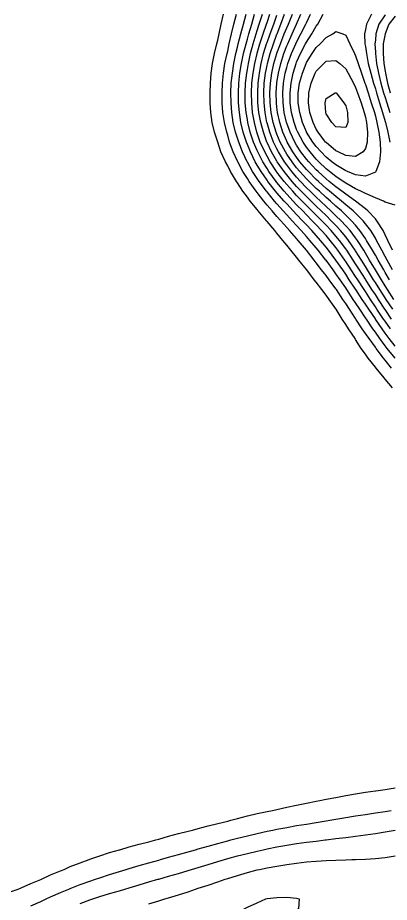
# Model space of a CAD drawing. Header units: inches. Extents: x -3765 to -2207, y 6717241 to 6718976.
# Drawn here: x -2781.8 to -2640.3, y 6718171 to 6718508.3 of the extents above; entities that cross this region are included whole.
import ezdxf

# ---------------------------------------------------------------- set-up
doc = ezdxf.new("R2010")
doc.units = ezdxf.units.IN
doc.header["$MEASUREMENT"] = 0

msp = doc.modelspace()

# ---------------------------------------------------------------- linework, layer by layer
for points in [[(-2639.08, 6718367.2), (-2641.89, 6718370.46), (-2642.32, 6718370.94), (-2645.37, 6718374.69), (-2645.63, 6718375.05), (-2648.3, 6718378.44), (-2649.38, 6718380), (-2650.99, 6718382.19), (-2653.13, 6718385.61), (-2653.35, 6718385.94), (-2655.84, 6718389.68), (-2656.88, 6718391.39), (-2658.26, 6718393.43), (-2660.55, 6718397.18), (-2660.63, 6718397.31), (-2663.24, 6718400.93), (-2664.37, 6718402.58), (-2666.02, 6718404.68), (-2668.12, 6718407.5), (-2668.87, 6718408.42), (-2671.73, 6718412.17), (-2671.87, 6718412.36), (-2674.76, 6718415.92), (-2675.62, 6718417.04), (-2677.78, 6718419.67), (-2679.37, 6718421.65), (-2680.85, 6718423.42), (-2683.11, 6718426.17), (-2683.95, 6718427.16), (-2686.86, 6718430.67), (-2687.07, 6718430.91), (-2690.21, 6718434.66), (-2690.61, 6718435.16), (-2693.26, 6718438.41), (-2694.36, 6718439.93), (-2696.07, 6718442.16), (-2698.11, 6718445.37), (-2698.49, 6718445.9), (-2700.81, 6718449.65), (-2701.86, 6718451.84), (-2702.75, 6718453.4), (-2704.43, 6718457.15), (-2705.6, 6718460.84), (-2705.63, 6718460.9), (-2706.88, 6718464.65), (-2707.71, 6718468.39), (-2708.23, 6718472.14), (-2708.5, 6718475.89), (-2708.55, 6718479.64), (-2708.42, 6718483.39), (-2708.11, 6718487.13), (-2707.61, 6718490.88), (-2706.9, 6718494.63), (-2705.99, 6718498.38), (-2705.6, 6718499.8), (-2705.16, 6718502.13), (-2704.37, 6718505.87), (-2703.52, 6718509.62)], [(-2639.51, 6718374.69), (-2641.89, 6718377.69), (-2642.49, 6718378.44), (-2645.3, 6718382.19), (-2645.63, 6718382.65), (-2648.03, 6718385.94), (-2649.38, 6718387.96), (-2650.59, 6718389.68), (-2653, 6718393.43), (-2653.13, 6718393.63), (-2655.53, 6718397.18), (-2656.88, 6718399.31), (-2657.99, 6718400.93), (-2660.47, 6718404.68), (-2660.63, 6718404.9), (-2663.25, 6718408.42), (-2664.37, 6718409.98), (-2666.1, 6718412.17), (-2668.12, 6718414.83), (-2668.99, 6718415.92), (-2671.87, 6718419.64), (-2671.9, 6718419.67), (-2675.04, 6718423.42), (-2675.62, 6718424.09), (-2678.3, 6718427.16), (-2679.37, 6718428.35), (-2681.65, 6718430.91), (-2683.11, 6718432.55), (-2684.97, 6718434.66), (-2686.86, 6718436.9), (-2688.13, 6718438.41), (-2690.61, 6718441.63), (-2691.02, 6718442.16), (-2693.69, 6718445.9), (-2694.36, 6718447), (-2696.07, 6718449.65), (-2698, 6718453.4), (-2698.11, 6718453.65), (-2699.8, 6718457.15), (-2701.15, 6718460.9), (-2701.86, 6718463.51), (-2702.22, 6718464.65), (-2703.11, 6718468.39), (-2703.67, 6718472.14), (-2703.96, 6718475.89), (-2704.01, 6718479.64), (-2703.85, 6718483.39), (-2703.47, 6718487.13), (-2702.89, 6718490.88), (-2702.09, 6718494.63), (-2701.86, 6718495.57), (-2701.28, 6718498.38), (-2700.41, 6718502.13), (-2699.46, 6718505.87), (-2698.49, 6718509.62)], [(-2638.14, 6718378.44), (-2641.12, 6718382.19), (-2641.89, 6718383.22), (-2643.92, 6718385.94), (-2645.63, 6718388.4), (-2646.54, 6718389.68), (-2649.06, 6718393.43), (-2649.38, 6718393.92), (-2651.59, 6718397.18), (-2653.13, 6718399.58), (-2654.04, 6718400.93), (-2656.48, 6718404.68), (-2656.88, 6718405.28), (-2659.08, 6718408.42), (-2660.63, 6718410.71), (-2661.72, 6718412.17), (-2664.37, 6718415.81), (-2664.46, 6718415.92), (-2667.41, 6718419.67), (-2668.12, 6718420.54), (-2670.52, 6718423.42), (-2671.87, 6718424.95), (-2673.82, 6718427.16), (-2675.62, 6718429.11), (-2677.27, 6718430.91), (-2679.37, 6718433.18), (-2680.71, 6718434.66), (-2683.11, 6718437.36), (-2684.03, 6718438.41), (-2686.86, 6718441.87), (-2687.09, 6718442.16), (-2689.9, 6718445.9), (-2690.61, 6718446.98), (-2692.39, 6718449.65), (-2694.36, 6718453.26), (-2694.44, 6718453.4), (-2696.28, 6718457.15), (-2697.68, 6718460.9), (-2698.11, 6718462.35), (-2698.85, 6718464.65), (-2699.73, 6718468.39), (-2700.3, 6718472.14), (-2700.6, 6718475.89), (-2700.65, 6718479.64), (-2700.48, 6718483.39), (-2700.09, 6718487.13), (-2699.5, 6718490.88), (-2698.72, 6718494.63), (-2698.11, 6718497.06), (-2697.81, 6718498.38), (-2696.87, 6718502.13), (-2695.84, 6718505.87), (-2694.8, 6718509.62)], [(-2638.14, 6718383.06), (-2640.34, 6718385.94), (-2641.89, 6718388.08), (-2643.05, 6718389.68), (-2645.62, 6718393.43), (-2645.63, 6718393.46), (-2648.17, 6718397.18), (-2649.38, 6718399.06), (-2650.63, 6718400.93), (-2653.04, 6718404.68), (-2653.13, 6718404.82), (-2655.54, 6718408.42), (-2656.88, 6718410.47), (-2658.06, 6718412.17), (-2660.63, 6718415.91), (-2660.63, 6718415.92), (-2663.47, 6718419.67), (-2664.37, 6718420.81), (-2666.52, 6718423.42), (-2668.12, 6718425.25), (-2669.82, 6718427.16), (-2671.87, 6718429.34), (-2673.34, 6718430.91), (-2675.62, 6718433.28), (-2676.9, 6718434.66), (-2679.37, 6718437.3), (-2680.37, 6718438.41), (-2683.11, 6718441.56), (-2683.62, 6718442.16), (-2686.55, 6718445.9), (-2686.86, 6718446.35), (-2689.15, 6718449.65), (-2690.61, 6718452.14), (-2691.36, 6718453.4), (-2693.22, 6718457.15), (-2694.36, 6718460.03), (-2694.72, 6718460.9), (-2695.95, 6718464.65), (-2696.83, 6718468.39), (-2697.41, 6718472.14), (-2697.72, 6718475.89), (-2697.78, 6718479.64), (-2697.6, 6718483.39), (-2697.21, 6718487.13), (-2696.62, 6718490.88), (-2695.84, 6718494.63), (-2694.88, 6718498.38), (-2694.36, 6718500.16), (-2693.82, 6718502.13), (-2692.72, 6718505.87), (-2691.61, 6718509.62)], [(-2639.82, 6718389.68), (-2641.89, 6718392.61), (-2642.47, 6718393.43), (-2645.01, 6718397.18), (-2645.63, 6718398.13), (-2647.49, 6718400.93), (-2649.38, 6718403.88), (-2649.91, 6718404.68), (-2652.33, 6718408.42), (-2653.13, 6718409.68), (-2654.78, 6718412.17), (-2656.88, 6718415.39), (-2657.25, 6718415.92), (-2659.87, 6718419.67), (-2660.63, 6718420.68), (-2662.82, 6718423.42), (-2664.37, 6718425.22), (-2666.08, 6718427.16), (-2668.12, 6718429.32), (-2669.63, 6718430.91), (-2671.87, 6718433.19), (-2673.29, 6718434.66), (-2675.62, 6718437.03), (-2676.91, 6718438.41), (-2679.37, 6718441.07), (-2680.33, 6718442.16), (-2683.11, 6718445.52), (-2683.42, 6718445.9), (-2686.14, 6718449.65), (-2686.86, 6718450.79), (-2688.48, 6718453.4), (-2690.41, 6718457.15), (-2690.61, 6718457.63), (-2692.02, 6718460.9), (-2693.26, 6718464.65), (-2694.17, 6718468.39), (-2694.36, 6718469.55), (-2694.81, 6718472.14), (-2695.15, 6718475.89), (-2695.22, 6718479.64), (-2695.04, 6718483.39), (-2694.61, 6718487.13), (-2694.36, 6718488.57), (-2693.98, 6718490.88), (-2693.17, 6718494.63), (-2692.19, 6718498.38), (-2691.04, 6718502.13), (-2690.61, 6718503.45), (-2689.83, 6718505.87), (-2688.66, 6718509.62)], [(-2639.42, 6718393.43), (-2641.89, 6718397.02), (-2642, 6718397.18), (-2644.48, 6718400.93), (-2645.63, 6718402.72), (-2646.91, 6718404.68), (-2649.29, 6718408.42), (-2649.38, 6718408.58), (-2651.67, 6718412.17), (-2653.13, 6718414.5), (-2654.06, 6718415.92), (-2656.52, 6718419.67), (-2656.88, 6718420.18), (-2659.28, 6718423.42), (-2660.63, 6718425.04), (-2662.46, 6718427.16), (-2664.37, 6718429.18), (-2666.02, 6718430.91), (-2668.12, 6718433), (-2669.76, 6718434.66), (-2671.87, 6718436.74), (-2673.51, 6718438.41), (-2675.62, 6718440.56), (-2677.1, 6718442.16), (-2679.37, 6718444.7), (-2680.38, 6718445.9), (-2683.11, 6718449.46), (-2683.25, 6718449.65), (-2685.71, 6718453.4), (-2686.86, 6718455.48), (-2687.76, 6718457.15), (-2689.43, 6718460.9), (-2690.61, 6718464.32), (-2690.73, 6718464.65), (-2691.71, 6718468.39), (-2692.37, 6718472.14), (-2692.72, 6718475.89), (-2692.8, 6718479.64), (-2692.61, 6718483.39), (-2692.18, 6718487.13), (-2691.52, 6718490.88), (-2690.64, 6718494.63), (-2690.61, 6718494.74), (-2689.59, 6718498.38), (-2688.38, 6718502.13), (-2687.07, 6718505.87), (-2686.86, 6718506.5), (-2685.81, 6718509.62)], [(-2639.03, 6718397.18), (-2641.53, 6718400.93), (-2641.89, 6718401.47), (-2643.95, 6718404.68), (-2645.63, 6718407.35), (-2646.31, 6718408.42), (-2648.63, 6718412.17), (-2649.38, 6718413.41), (-2650.94, 6718415.92), (-2653.13, 6718419.41), (-2653.3, 6718419.67), (-2655.86, 6718423.42), (-2656.88, 6718424.74), (-2658.87, 6718427.16), (-2660.63, 6718429.05), (-2662.39, 6718430.91), (-2664.37, 6718432.85), (-2666.2, 6718434.66), (-2668.12, 6718436.48), (-2670.08, 6718438.41), (-2671.87, 6718440.14), (-2673.85, 6718442.16), (-2675.62, 6718444.01), (-2677.32, 6718445.9), (-2679.37, 6718448.36), (-2680.38, 6718449.65), (-2682.99, 6718453.4), (-2683.11, 6718453.61), (-2685.15, 6718457.15), (-2686.86, 6718460.8), (-2686.91, 6718460.9), (-2688.28, 6718464.65), (-2689.3, 6718468.39), (-2689.98, 6718472.14), (-2690.35, 6718475.89), (-2690.44, 6718479.64), (-2690.25, 6718483.39), (-2689.8, 6718487.13), (-2689.11, 6718490.88), (-2688.19, 6718494.63), (-2687.05, 6718498.38), (-2686.86, 6718498.92), (-2685.73, 6718502.13), (-2684.35, 6718505.87), (-2683.11, 6718509.35)], [(-2638.56, 6718400.93), (-2640.97, 6718404.68), (-2641.89, 6718406.13), (-2643.31, 6718408.42), (-2645.6, 6718412.17), (-2645.63, 6718412.23), (-2647.81, 6718415.92), (-2649.38, 6718418.55), (-2650.07, 6718419.67), (-2652.45, 6718423.42), (-2653.13, 6718424.36), (-2655.24, 6718427.16), (-2656.88, 6718429.02), (-2658.64, 6718430.91), (-2660.63, 6718432.81), (-2662.52, 6718434.66), (-2664.37, 6718436.35), (-2666.54, 6718438.41), (-2668.12, 6718439.85), (-2670.5, 6718442.16), (-2671.87, 6718443.5), (-2674.18, 6718445.9), (-2675.62, 6718447.49), (-2677.44, 6718449.65), (-2679.37, 6718452.18), (-2680.23, 6718453.4), (-2682.54, 6718457.15), (-2683.11, 6718458.27), (-2684.4, 6718460.9), (-2685.84, 6718464.65), (-2686.86, 6718468.19), (-2686.92, 6718468.39), (-2687.64, 6718472.14), (-2688.03, 6718475.89), (-2688.12, 6718479.64), (-2687.92, 6718483.39), (-2687.45, 6718487.13), (-2686.86, 6718490.12), (-2686.71, 6718490.88), (-2685.7, 6718494.63), (-2684.47, 6718498.38), (-2683.11, 6718502.04), (-2683.08, 6718502.13), (-2681.58, 6718505.87), (-2680.17, 6718509.62)], [(-2640.21, 6718408.42), (-2641.89, 6718411.22), (-2642.45, 6718412.17), (-2644.59, 6718415.92), (-2645.63, 6718417.76), (-2646.72, 6718419.67), (-2648.94, 6718423.42), (-2649.38, 6718424.09), (-2651.48, 6718427.16), (-2653.13, 6718429.16), (-2654.66, 6718430.91), (-2656.88, 6718433.06), (-2658.55, 6718434.66), (-2660.63, 6718436.47), (-2662.76, 6718438.41), (-2664.37, 6718439.79), (-2666.96, 6718442.16), (-2668.12, 6718443.21), (-2670.88, 6718445.9), (-2671.87, 6718446.91), (-2674.37, 6718449.65), (-2675.62, 6718451.13), (-2677.36, 6718453.4), (-2679.37, 6718456.35), (-2679.86, 6718457.15), (-2681.83, 6718460.9), (-2683.11, 6718463.95), (-2683.39, 6718464.65), (-2684.51, 6718468.39), (-2685.27, 6718472.14), (-2685.69, 6718475.89), (-2685.78, 6718479.64), (-2685.55, 6718483.39), (-2685.04, 6718487.13), (-2684.24, 6718490.88), (-2683.18, 6718494.63), (-2683.11, 6718494.83), (-2681.81, 6718498.38), (-2680.3, 6718502.13), (-2679.37, 6718504.41), (-2678.71, 6718505.87), (-2677.18, 6718509.62)], [(-2639.09, 6718412.17), (-2641.15, 6718415.92), (-2641.89, 6718417.3), (-2643.13, 6718419.67), (-2645.16, 6718423.42), (-2645.63, 6718424.23), (-2647.4, 6718427.16), (-2649.38, 6718429.78), (-2650.29, 6718430.91), (-2653.13, 6718433.77), (-2654.05, 6718434.66), (-2656.88, 6718437.02), (-2658.49, 6718438.41), (-2660.63, 6718440.1), (-2663.04, 6718442.16), (-2664.37, 6718443.25), (-2667.32, 6718445.9), (-2668.12, 6718446.64), (-2671.1, 6718449.65), (-2671.87, 6718450.49), (-2674.33, 6718453.4), (-2675.62, 6718455.1), (-2677.02, 6718457.15), (-2679.2, 6718460.9), (-2679.37, 6718461.25), (-2680.82, 6718464.65), (-2682.03, 6718468.39), (-2682.86, 6718472.14), (-2683.11, 6718474.19), (-2683.31, 6718475.89), (-2683.4, 6718479.64), (-2683.16, 6718483.39), (-2683.11, 6718483.67), (-2682.57, 6718487.13), (-2681.66, 6718490.88), (-2680.47, 6718494.63), (-2679.37, 6718497.56), (-2679.01, 6718498.38), (-2677.31, 6718502.13), (-2675.63, 6718505.87), (-2675.62, 6718505.91), (-2673.96, 6718509.62)], [(-2639.07, 6718419.67), (-2640.81, 6718423.42), (-2641.89, 6718425.58), (-2642.68, 6718427.16), (-2645.05, 6718430.91), (-2645.63, 6718431.59), (-2648.44, 6718434.66), (-2649.38, 6718435.42), (-2653.13, 6718438.33), (-2653.23, 6718438.41), (-2656.88, 6718441.03), (-2658.34, 6718442.16), (-2660.63, 6718443.82), (-2663.21, 6718445.9), (-2664.37, 6718446.84), (-2667.46, 6718449.65), (-2668.12, 6718450.29), (-2671.02, 6718453.4), (-2671.87, 6718454.4), (-2673.95, 6718457.15), (-2675.62, 6718459.67), (-2676.33, 6718460.9), (-2678.11, 6718464.65), (-2679.37, 6718468.09), (-2679.47, 6718468.39), (-2680.31, 6718472.14), (-2680.76, 6718475.89), (-2680.83, 6718479.64), (-2680.55, 6718483.39), (-2679.92, 6718487.13), (-2679.37, 6718489.35), (-2678.92, 6718490.88), (-2677.52, 6718494.63), (-2675.91, 6718498.38), (-2675.62, 6718499.02), (-2673.95, 6718502.13), (-2672.08, 6718505.87), (-2671.87, 6718506.38), (-2670.28, 6718509.62)], [(-2638.14, 6718436.83), (-2641.89, 6718438), (-2642.53, 6718438.41), (-2645.63, 6718439.59), (-2649.38, 6718441.23), (-2651.1, 6718442.16), (-2653.13, 6718443.09), (-2656.88, 6718445.24), (-2657.85, 6718445.9), (-2660.63, 6718447.77), (-2663.03, 6718449.65), (-2664.37, 6718450.73), (-2667.2, 6718453.4), (-2668.12, 6718454.33), (-2670.51, 6718457.15), (-2671.87, 6718458.95), (-2673.14, 6718460.9), (-2675.18, 6718464.65), (-2675.62, 6718465.68), (-2676.6, 6718468.39), (-2677.53, 6718472.14), (-2678.02, 6718475.89), (-2678.08, 6718479.64), (-2677.72, 6718483.39), (-2676.95, 6718487.13), (-2675.82, 6718490.88), (-2675.62, 6718491.42), (-2674.13, 6718494.63), (-2672.2, 6718498.38), (-2671.87, 6718499), (-2669.78, 6718502.13), (-2668.12, 6718505.06), (-2667.52, 6718505.87), (-2665.54, 6718509.62)], [(-2647.04, 6718509.62), (-2649.05, 6718505.87), (-2649.38, 6718503.88), (-2649.72, 6718502.13), (-2649.57, 6718498.38), (-2649.38, 6718497.31), (-2649.05, 6718494.63), (-2648.33, 6718490.88), (-2647.41, 6718487.13), (-2646.35, 6718483.39), (-2645.63, 6718481.17), (-2645.21, 6718479.64), (-2644.08, 6718475.89), (-2642.91, 6718472.14), (-2641.89, 6718468.69), (-2641.8, 6718468.39), (-2640.92, 6718464.65), (-2640.12, 6718460.9)], [(-2641.89, 6718509.38), (-2644.3, 6718505.87), (-2645.43, 6718502.13), (-2645.63, 6718499.79), (-2645.77, 6718498.38), (-2645.63, 6718495.16), (-2645.62, 6718494.63), (-2645.16, 6718490.88), (-2644.45, 6718487.13), (-2643.54, 6718483.39), (-2642.46, 6718479.64), (-2641.89, 6718477.86), (-2641.3, 6718475.89), (-2640.15, 6718472.14)], [(-2638.14, 6718508.89), (-2640.44, 6718505.87), (-2641.89, 6718502.23), (-2641.93, 6718502.13), (-2642.61, 6718498.38), (-2642.71, 6718494.63), (-2642.4, 6718490.88), (-2641.89, 6718487.93), (-2641.76, 6718487.13), (-2640.94, 6718483.39), (-2639.93, 6718479.64)], [(-2645.43, 6718449.65), (-2645.63, 6718449.39), (-2649.38, 6718447.88), (-2653.13, 6718448.43), (-2656.23, 6718449.65), (-2656.88, 6718449.9), (-2660.63, 6718452.18), (-2662.19, 6718453.4), (-2664.37, 6718455.18), (-2666.32, 6718457.15), (-2668.12, 6718459.15), (-2669.42, 6718460.9), (-2671.81, 6718464.65), (-2671.87, 6718464.77), (-2673.36, 6718468.39), (-2674.41, 6718472.14), (-2674.96, 6718475.89), (-2674.97, 6718479.64), (-2674.45, 6718483.39), (-2673.43, 6718487.13), (-2672.01, 6718490.88), (-2671.87, 6718491.19), (-2669.68, 6718494.63), (-2668.12, 6718496.96), (-2666.6, 6718498.38), (-2664.37, 6718500.78), (-2661.78, 6718502.13), (-2660.63, 6718503.09), (-2658.02, 6718502.13), (-2656.88, 6718501.65), (-2655.34, 6718498.38), (-2653.57, 6718494.63), (-2653.13, 6718493.77), (-2652.22, 6718490.88), (-2650.94, 6718487.13), (-2649.58, 6718483.39), (-2649.38, 6718482.86), (-2648.4, 6718479.64), (-2647.2, 6718475.89), (-2646, 6718472.14), (-2645.63, 6718470.84), (-2645.04, 6718468.39), (-2644.33, 6718464.65), (-2643.84, 6718460.9), (-2643.67, 6718457.15), (-2644.02, 6718453.4), (-2645.43, 6718449.65)], [(-2650.23, 6718457.15), (-2653.13, 6718455.34), (-2656.88, 6718455.75), (-2659.77, 6718457.15), (-2660.63, 6718457.58), (-2664.37, 6718460.71), (-2664.55, 6718460.9), (-2667.4, 6718464.65), (-2668.12, 6718465.8), (-2669.35, 6718468.39), (-2670.56, 6718472.14), (-2671.13, 6718475.89), (-2671, 6718479.64), (-2670.13, 6718483.39), (-2668.58, 6718487.13), (-2668.12, 6718487.99), (-2665.26, 6718490.88), (-2664.37, 6718491.69), (-2660.63, 6718492.06), (-2659.15, 6718490.88), (-2656.88, 6718488.88), (-2655.94, 6718487.13), (-2653.99, 6718483.39), (-2653.13, 6718481.71), (-2652.39, 6718479.64), (-2651.07, 6718475.89), (-2649.83, 6718472.14), (-2649.38, 6718470.35), (-2648.99, 6718468.39), (-2648.62, 6718464.65), (-2648.76, 6718460.9), (-2649.38, 6718458.48), (-2650.23, 6718457.15)], [(-2656.06, 6718468.39), (-2656.88, 6718466.49), (-2660.63, 6718466.69), (-2662.18, 6718468.39), (-2664.37, 6718471.72), (-2664.52, 6718472.14), (-2664.76, 6718475.89), (-2664.37, 6718477.56), (-2660.92, 6718479.64), (-2660.63, 6718479.71), (-2660.56, 6718479.64), (-2657.61, 6718475.89), (-2656.88, 6718474.68), (-2656.17, 6718472.14), (-2656.06, 6718468.39)], [(-2784.31, 6718175.11), (-2781.69, 6718176.04), (-2780.56, 6718176.5), (-2776.82, 6718178.13), (-2773.07, 6718179.69), (-2772.83, 6718179.79), (-2769.32, 6718181.42), (-2765.57, 6718183), (-2764.2, 6718183.54), (-2761.82, 6718184.6), (-2758.08, 6718186.08), (-2754.65, 6718187.29), (-2754.33, 6718187.42), (-2750.58, 6718188.79), (-2746.83, 6718189.96), (-2743.08, 6718191), (-2742.96, 6718191.04), (-2739.34, 6718192.14), (-2735.59, 6718193.17), (-2731.84, 6718194.13), (-2729.24, 6718194.78), (-2728.09, 6718195.12), (-2724.34, 6718196.18), (-2720.6, 6718197.19), (-2716.85, 6718198.14), (-2715.29, 6718198.53), (-2713.1, 6718199.15), (-2709.35, 6718200.16), (-2705.6, 6718201.11), (-2701.86, 6718202.01), (-2700.7, 6718202.28), (-2698.11, 6718202.99), (-2694.36, 6718203.95), (-2690.61, 6718204.82), (-2686.86, 6718205.62), (-2684.85, 6718206.03), (-2683.11, 6718206.44), (-2679.37, 6718207.28), (-2675.62, 6718208.07), (-2671.87, 6718208.81), (-2668.12, 6718209.52), (-2666.72, 6718209.78), (-2664.37, 6718210.28), (-2660.63, 6718211.03), (-2656.88, 6718211.71), (-2653.13, 6718212.35), (-2649.38, 6718212.95), (-2645.63, 6718213.5), (-2645.47, 6718213.52), (-2641.89, 6718214.07), (-2638.14, 6718214.6)], [(-2776.82, 6718169.72), (-2773.07, 6718171.36), (-2770.97, 6718172.3), (-2769.32, 6718173.06), (-2765.57, 6718174.72), (-2762.34, 6718176.04), (-2761.82, 6718176.26), (-2758.08, 6718177.74), (-2754.33, 6718179.08), (-2752.19, 6718179.79), (-2750.58, 6718180.36), (-2746.83, 6718181.59), (-2743.08, 6718182.78), (-2740.53, 6718183.54), (-2739.34, 6718183.91), (-2735.59, 6718185), (-2731.84, 6718186.06), (-2728.09, 6718187.11), (-2727.45, 6718187.29), (-2724.34, 6718188.17), (-2720.6, 6718189.23), (-2716.85, 6718190.28), (-2714.18, 6718191.04), (-2713.1, 6718191.35), (-2709.35, 6718192.43), (-2705.6, 6718193.47), (-2701.86, 6718194.47), (-2700.64, 6718194.78), (-2698.11, 6718195.45), (-2694.36, 6718196.38), (-2690.61, 6718197.25), (-2686.86, 6718198.08), (-2684.67, 6718198.53), (-2683.11, 6718198.87), (-2679.37, 6718199.59), (-2675.62, 6718200.24), (-2671.87, 6718200.86), (-2668.12, 6718201.48), (-2664.37, 6718202.07), (-2662.98, 6718202.28), (-2660.63, 6718202.67), (-2656.88, 6718203.3), (-2653.13, 6718203.93), (-2649.38, 6718204.53), (-2645.63, 6718205.11), (-2641.89, 6718205.68), (-2639.61, 6718206.03)], [(-2758.08, 6718170.55), (-2754.33, 6718171.92), (-2753.21, 6718172.3), (-2750.58, 6718173.17), (-2746.83, 6718174.32), (-2743.08, 6718175.44), (-2741.05, 6718176.04), (-2739.34, 6718176.55), (-2735.59, 6718177.65), (-2731.84, 6718178.77), (-2728.42, 6718179.79), (-2728.09, 6718179.88), (-2724.34, 6718180.96), (-2720.6, 6718182.05), (-2716.85, 6718183.17), (-2715.66, 6718183.54), (-2713.1, 6718184.3), (-2709.35, 6718185.42), (-2705.6, 6718186.55), (-2703.13, 6718187.29), (-2701.86, 6718187.65), (-2698.11, 6718188.68), (-2694.36, 6718189.64), (-2690.61, 6718190.53), (-2688.35, 6718191.04), (-2686.86, 6718191.36), (-2683.11, 6718192.11), (-2679.37, 6718192.78), (-2675.62, 6718193.37), (-2671.87, 6718193.89), (-2668.12, 6718194.36), (-2664.74, 6718194.78), (-2664.37, 6718194.83), (-2660.63, 6718195.28), (-2656.88, 6718195.72), (-2653.13, 6718196.19), (-2649.38, 6718196.72), (-2645.63, 6718197.29), (-2641.89, 6718197.87), (-2638.14, 6718198.47)], [(-2731.84, 6718170.42), (-2728.09, 6718171.53), (-2725.79, 6718172.3), (-2724.34, 6718172.71), (-2720.6, 6718173.83), (-2716.85, 6718175.05), (-2714.07, 6718176.04), (-2713.1, 6718176.34), (-2709.35, 6718177.52), (-2705.6, 6718178.81), (-2702.86, 6718179.79), (-2701.86, 6718180.1), (-2698.11, 6718181.22), (-2694.36, 6718182.31), (-2690.61, 6718183.33), (-2689.75, 6718183.54), (-2686.86, 6718184.15), (-2683.11, 6718184.84), (-2679.37, 6718185.45), (-2675.62, 6718185.97), (-2671.87, 6718186.38), (-2668.12, 6718186.68), (-2664.37, 6718186.89), (-2660.63, 6718187.06), (-2656.88, 6718187.21), (-2654.59, 6718187.29), (-2653.13, 6718187.33), (-2649.38, 6718187.48), (-2645.63, 6718187.72), (-2641.89, 6718188.12), (-2638.14, 6718188.68)], [(-2682.81, 6718164.8), (-2683.11, 6718164.73), (-2686.86, 6718164.16), (-2690.61, 6718163.93), (-2694.36, 6718164.26), (-2696.29, 6718164.8), (-2695.54, 6718168.55), (-2694.36, 6718169.12), (-2690.61, 6718170.82), (-2687.31, 6718172.3), (-2686.86, 6718172.4), (-2683.11, 6718172.89), (-2679.37, 6718173.02), (-2675.62, 6718172.62), (-2674.59, 6718172.3), (-2674.89, 6718168.55), (-2675.62, 6718168.16), (-2679.37, 6718166.44), (-2682.81, 6718164.8)]]:
    msp.add_lwpolyline(points)

doc.saveas('drawing.dxf')
